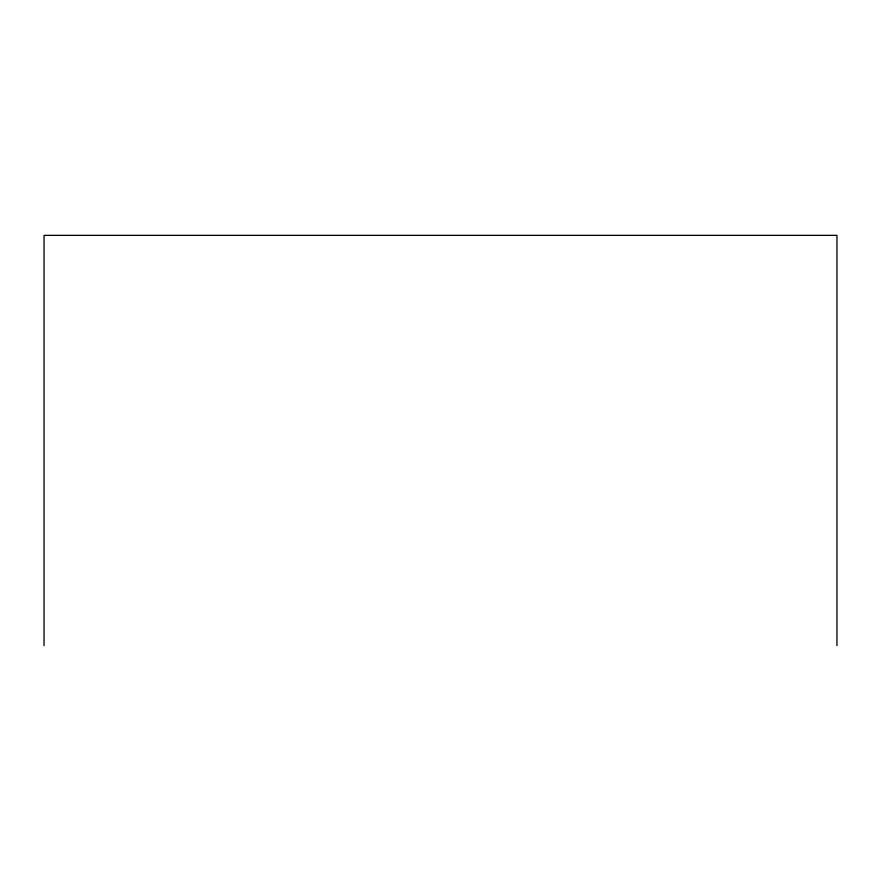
<?xml version="1.0" encoding="UTF-8"?>
<svg xmlns="http://www.w3.org/2000/svg" width="881" height="881" viewBox="0 0 881 881"><rect width="100%" height="100%" fill="white"/><g stroke="black" fill="none" stroke-linecap="round" stroke-linejoin="round"><path stroke-width="1.32" d="M836.95 645.641L836.95 235.359L44.05 235.359L44.05 645.641"/></g></svg>
